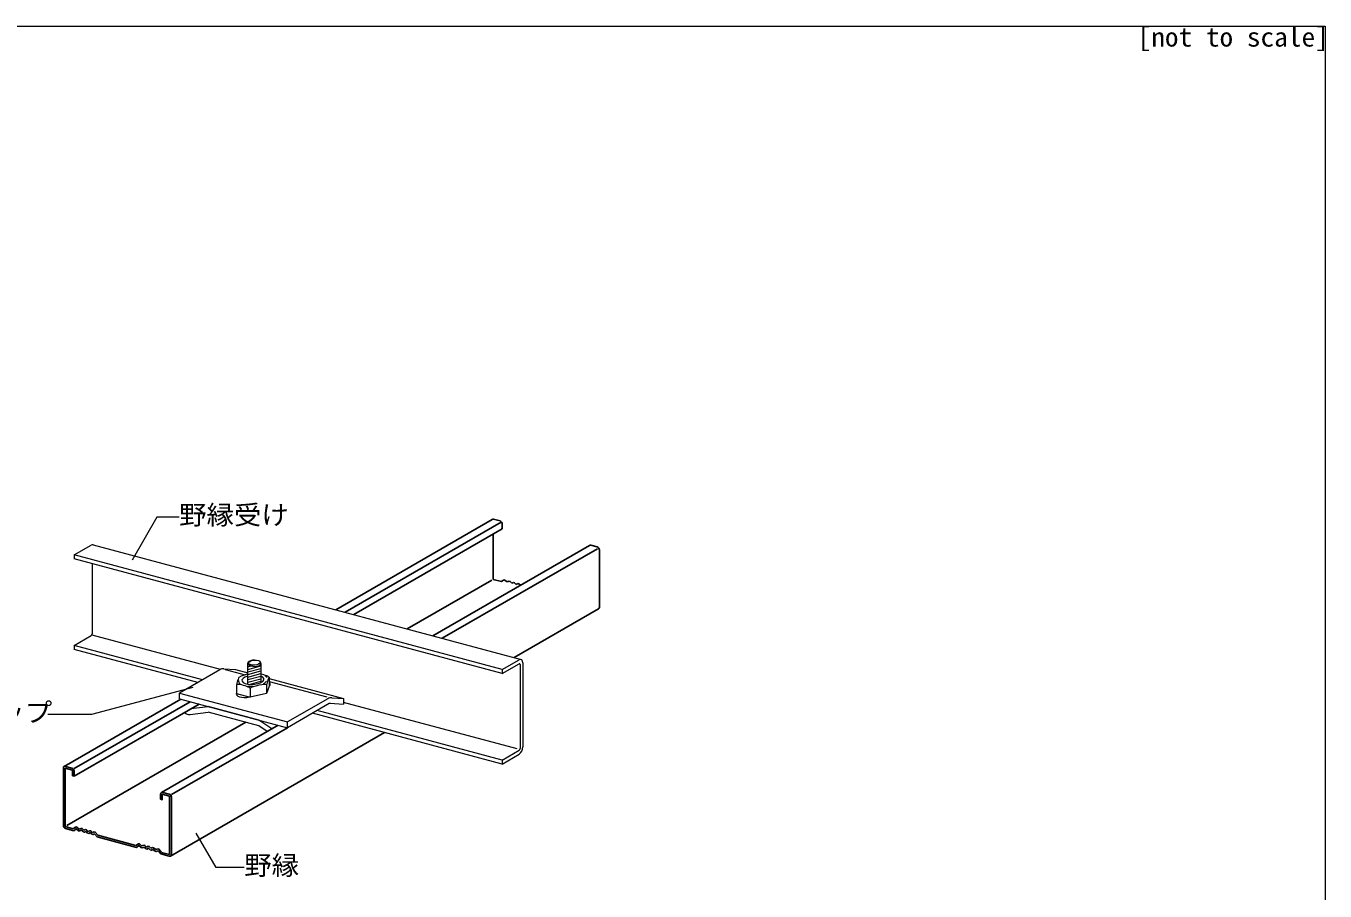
# Model space of a CAD drawing. Units: millimetres on the paper, with parts at other scales. Extents: x -139 to 134, y -93 to 94.
# Drawn here: x -40.1 to 134.2, y -21.9 to 94.1 of the extents above; entities that cross this region are included whole.
import ezdxf
from ezdxf.enums import TextEntityAlignment as Align

# ---------------------------------------------------------------- set-up
doc = ezdxf.new("R2010")
doc.units = ezdxf.units.MM
for name, color, linetype, lineweight in [('2-2_野縁受け', 3, 'Continuous', 18), ('2-3_野縁', 2, 'Continuous', 25), ('2-6_文字', 7, 'Continuous', 18), ('2-A_クリップ', 7, 'Continuous', 18), ('F-3_野縁', 7, 'Continuous', 18)]:
    doc.layers.add(name, color=color, linetype=linetype, lineweight=lineweight)
doc.layers.add('F-6_文字', color=7, linetype='Continuous')
doc.styles.add('ＭＳ ゴシック', font='')
doc.styles.get('ＭＳ ゴシック').set_extended_font_data('MS Gothic')

msp = doc.modelspace()

# ---------------------------------------------------------------- linework, layer by layer
at = {"layer": '2-2_野縁受け'}
for p, q in [((-33.601, 23.169), (-31.315, 24.489)), ((-31.07, 24.535), (26.361, 9.146)), ((23.83, 7.781), (-33.601, 23.169)), ((-33.601, 23.169), (-33.601, 22.636)), ((-33.601, 23.169), (-33.601, 22.636)), ((23.83, 7.247), (-33.601, 22.636)), ((-31.199, 21.992), (-31.199, 12.589)), ((-33.601, 11.036), (-31.315, 12.356)), ((-13.986, 7.81), (-31.165, 12.413)), ((-33.601, 11.036), (-33.601, 10.503)), ((-33.601, 11.036), (-33.601, 10.503)), ((-16.388, 6.424), (-33.601, 11.036)), ((-17.019, 6.059), (-33.601, 10.503)), ((23.83, 7.781), (26.116, 9.101)), ((23.83, 7.247), (26.116, 8.567)), ((23.83, 7.781), (23.83, 7.247)), ((23.83, 7.781), (23.83, 7.247)), ((26.232, 8.467), (26.232, -2.799)), ((26.601, 8.681), (26.601, -2.586)), ((23.83, -4.886), (-1.623, 1.934)), ((23.83, -4.353), (-0.992, 2.298)), ((25.856, -2.865), (2.524, 3.386)), ((23.83, -4.353), (26.116, -3.033)), ((23.83, -4.886), (26.116, -3.566)), ((23.83, -4.353), (23.83, -4.886)), ((23.83, -4.353), (23.83, -4.886))]:
    msp.add_line(p, q, dxfattribs=at)
for centre, major_axis, start_param, end_param in [((-31.315, 23.789), (0.263, 0.74), 0.044177, 0.5739712), ((-31.315, 12.523), (0.063, 0.176), 3.7155639, 5.2863602), ((26.116, 8.401), (0.263, 0.74), 5.2863602, 6.8571565), ((26.116, 8.401), (0.063, 0.176), 5.2863602, 6.8571565), ((26.116, -2.866), (0.263, 0.74), 3.7155639, 5.2863602), ((26.116, -2.866), (0.063, 0.176), 3.7155639, 5.2863602)]:
    msp.add_ellipse(centre, major_axis=major_axis, ratio=0.550454, start_param=start_param, end_param=end_param, dxfattribs=at)
at = {"layer": '2-3_野縁'}
for p, q in [((1.486, 15.812), (22.499, 27.944)), ((22.671, 27.963), (23.54, 27.73)), ((2.74, 15.476), (23.684, 27.567)), ((3.923, 15.159), (23.83, 26.652)), ((23.83, 26.652), (23.685, 26.691)), ((23.83, 27.319), (23.83, 26.652)), ((35.539, 24.45), (14.526, 12.318)), ((22.613, 25.949), (22.613, 19.885)), ((36.58, 24.236), (35.711, 24.468)), ((15.78, 11.981), (36.607, 24.006)), ((36.87, 16.158), (36.87, 23.825)), ((11.097, 13.236), (22.451, 19.791)), ((23.714, 19.59), (22.613, 19.885)), ((23.714, 19.59), (24.047, 19.834)), ((24.482, 19.551), (24.772, 19.64)), ((24.772, 19.64), (24.917, 19.601)), ((24.917, 19.601), (25.134, 19.376)), ((25.134, 19.376), (25.351, 19.484)), ((25.351, 19.484), (25.496, 19.445)), ((25.496, 19.445), (25.713, 19.221)), ((25.713, 19.221), (25.931, 19.329)), ((25.931, 19.329), (26.076, 19.29)), ((26.076, 19.29), (26.264, 19.095)), ((25.443, 9.392), (36.752, 15.921)), ((-34.932, -5.214), (-19.287, 3.819)), ((-33.601, -5.506), (-18.033, 3.482)), ((-33.601, -6.506), (-16.85, 3.165)), ((-34.576, -13.133), (-10.582, 0.719)), ((-6.247, 0.324), (-21.892, -8.708)), ((-20.679, -17.237), (8.041, -0.655)), ((-20.52, -8.976), (-4.993, -0.012)), ((-34.76, -5.195), (-33.891, -5.428)), ((-35.05, -13.118), (-35.05, -5.451)), ((-34.818, -5.446), (-33.833, -5.71)), ((-34.818, -5.446), (-34.818, -13.273)), ((-33.601, -6.506), (-33.746, -6.467)), ((-33.601, -5.839), (-33.601, -6.506)), ((-20.851, -8.922), (-21.72, -8.689)), ((-22.01, -8.945), (-22.01, -9.612)), ((-20.793, -9.204), (-21.778, -8.94)), ((-20.793, -9.204), (-20.793, -17.031)), ((-20.561, -17), (-20.561, -9.333)), ((-33.717, -13.568), (-34.818, -13.273)), ((-33.645, -13.828), (-34.76, -13.529)), ((-33.717, -13.568), (-33.384, -13.324)), ((-32.949, -13.607), (-32.659, -13.518)), ((-32.659, -13.518), (-32.514, -13.557)), ((-32.514, -13.557), (-32.297, -13.782)), ((-32.297, -13.782), (-32.08, -13.673)), ((-32.08, -13.673), (-31.935, -13.712)), ((-31.935, -13.712), (-31.718, -13.937)), ((-31.718, -13.937), (-31.5, -13.829)), ((-31.5, -13.829), (-31.355, -13.868)), ((-31.355, -13.868), (-31.138, -14.093)), ((-31.138, -14.093), (-30.921, -13.984)), ((-30.921, -13.984), (-30.776, -14.023)), ((-30.515, -14.666), (-30.848, -14.243)), ((-30.776, -14.023), (-30.443, -14.446)), ((-25.313, -15.82), (-30.443, -14.446)), ((-25.313, -15.82), (-24.98, -15.576)), ((-24.98, -15.576), (-24.835, -15.615)), ((-24.835, -15.615), (-24.546, -15.859)), ((-24.546, -15.859), (-24.256, -15.77)), ((-24.256, -15.77), (-24.111, -15.809)), ((-24.111, -15.809), (-23.894, -16.034)), ((-23.894, -16.034), (-23.676, -15.925)), ((-23.676, -15.925), (-23.531, -15.964)), ((-23.531, -15.964), (-23.314, -16.189)), ((-23.314, -16.189), (-23.097, -16.081)), ((-23.097, -16.081), (-22.952, -16.119)), ((-22.952, -16.119), (-22.662, -16.364)), ((-22.662, -16.364), (-22.372, -16.275)), ((-21.967, -16.957), (-22.3, -16.534)), ((-20.853, -17.255), (-21.967, -16.957)), ((-20.793, -17.031), (-21.894, -16.736))]:
    msp.add_line(p, q, dxfattribs=at)
for points in [[(24.047, 19.834), (24.192, 19.795), (24.482, 19.551)], [(-33.601, -6.506), (-33.833, -6.444), (-33.833, -5.71)], [(-22.01, -9.612), (-21.778, -9.674), (-21.778, -8.94)], [(-30.848, -14.243), (-31.066, -14.352), (-31.21, -14.313), (-31.428, -14.088), (-31.645, -14.197), (-31.79, -14.158), (-32.007, -13.933), (-32.225, -14.041), (-32.37, -14.003), (-32.587, -13.778), (-32.877, -13.867), (-33.022, -13.828), (-33.311, -13.583), (-33.645, -13.828)], [(-33.384, -13.324), (-33.239, -13.363), (-32.949, -13.607)], [(-24.183, -16.029), (-24.473, -16.118), (-24.618, -16.08), (-24.908, -15.835), (-25.241, -16.079), (-30.515, -14.666)], [(-22.3, -16.534), (-22.59, -16.623), (-22.734, -16.584), (-23.024, -16.34), (-23.242, -16.448), (-23.386, -16.41), (-23.604, -16.185), (-23.821, -16.293), (-23.966, -16.254), (-24.183, -16.029)], [(-22.372, -16.275), (-22.227, -16.313), (-21.894, -16.736)]]:
    msp.add_lwpolyline(points, dxfattribs=at)
for centre, start_param, end_param in [((22.671, 27.629), 5.6914085, 6.3251409), ((23.54, 27.396), 4.1206122, 5.6914085), ((35.711, 24.135), 5.6914085, 6.3251409), ((36.58, 23.902), 4.1206122, 5.6914085), ((36.58, 16.236), 3.1835482, 4.1206122), ((-34.76, -5.529), 5.6914085, 7.2622048), ((-33.891, -5.762), 4.1206122, 5.6914085), ((-21.72, -9.023), 5.6914085, 7.2622048), ((-20.851, -9.256), 4.1206122, 5.6914085), ((-34.76, -13.195), 0.9790195, 2.5498158), ((-20.851, -16.922), 2.5498158, 4.1206122)]:
    msp.add_ellipse(centre, major_axis=(-0.162, 0.32), ratio=0.751651, start_param=start_param, end_param=end_param, dxfattribs=at)
at = {"layer": '2-6_文字'}
for points in [[(-19.513, 28.234), (-22.506, 28.234), (-25.821, 22.491)], [(-17.678, 5.385), (-31.269, 1.744), (-37.119, 1.744)], [(-10.776, -18.787), (-14.539, -18.787), (-17.212, -14.157)]]:
    msp.add_lwpolyline(points, dxfattribs=at)
at = {"layer": '2-A_クリップ'}
for p, q in [((-13.516, 7.895), (-11.965, 7.811)), ((-13.347, 7.786), (-10.663, 7.067)), ((-11.965, 7.811), (-10.307, 7.366)), ((-10.307, 5.822), (-10.307, 8.646)), ((-10.307, 8.505), (-10.264, 8.517)), ((-10.307, 7.815), (-8.546, 8.287)), ((-10.307, 8.16), (-9.869, 8.277)), ((-10.307, 7.47), (-8.546, 7.942)), ((-10.307, 7.125), (-8.546, 7.597)), ((-10.307, 6.78), (-8.546, 7.252)), ((-8.546, 8.615), (-8.546, 6.046)), ((-11.805, 5.75), (-11.805, 4.583)), ((-11.47, 6.757), (-11.368, 6.816)), ((-10.307, 6.435), (-8.546, 6.906)), ((-10.307, 6.09), (-8.546, 6.561)), ((-10.106, 5.798), (-8.546, 6.216)), ((-9.968, 5.258), (-9.968, 4.927)), ((-7.776, 5.744), (-7.776, 4.578)), ((-7.427, 6.725), (-7.427, 5.558)), ((-7.427, 6.595), (2.524, 3.928)), ((-7.427, 6.2), (0.302, 4.129)), ((-19.482, 3.871), (-19.482, 4.637)), ((-11.805, 4.583), (-9.968, 4.091)), ((-9.968, 4.927), (-9.968, 4.091)), ((0.419, 3.88), (-4.993, 0.755)), ((0.973, 4.012), (2.524, 3.928)), ((2.524, 3.928), (2.524, 3.162)), ((-18.049, 1.762), (-15.642, 2.075)), ((-17.924, 2.545), (-15.642, 2.842)), ((-8.832, 1.017), (-15.642, 2.842)), ((-8.832, 0.251), (-15.642, 2.075)), ((0.634, 3.237), (-4.993, -0.012)), ((0.726, 3.259), (2.524, 3.162)), ((-7.075, -0.153), (-8.832, 1.017)), ((-7.691, -0.509), (-8.832, 0.251))]:
    msp.add_line(p, q, dxfattribs=at)
for points in [[(-14.07, 7.762), (-19.482, 4.637), (-4.993, 0.755)], [(-7.427, 5.558), (-7.776, 4.578), (-9.968, 4.091)], [(-19.482, 3.871), (-4.993, -0.012), (-4.993, 0.755)]]:
    msp.add_lwpolyline(points, dxfattribs=at)
for centre, radius, start, end in [((-13.57, 6.896), 1, 86.9018, 120), ((0.919, 3.014), 1, 86.9018, 120), ((-18.157, 2.589), 0.833, 220.64773, 277.40662), ((0.717, 3.093), 0.167, 86.9018, 120)]:
    msp.add_arc(centre, radius, start, end, dxfattribs=at)
for centre, major_axis, ratio, start_param, end_param in [((-9.426, 8.63), (0.88, -0.02), 0.474, 1.5365587, 6.7586014), ((-10.36, 6.974), (-1.095, -0.249), 0.144761, 4.6310065, 5.8459813), ((-8.345, 6.971), (-0.918, 0.254), 0.168925, 3.1882531, 4.9792748), ((-11.631, 6.24), (-0.167, -0.518), 0.098384, 3.2499842, 5.9872244), ((-10.887, 5.504), (-0.918, 0.254), 0.168925, 3.1882531, 6.3298458), ((-9.616, 6.404), (1.935, 0.141), 0.435527, 3.0733758, 3.5753805), ((-9.616, 6.404), (1.482, 0.108), 0.410193, 2.025865, 7.0176266), ((-9.616, 6.404), (1.935, 0.141), 0.435527, 4.3079777, 4.707621), ((-8.872, 5.501), (-1.095, -0.249), 0.144761, 6.1511271, 6.2503338), ((-8.872, 5.501), (-1.095, -0.249), 0.144761, 3.1087411, 6.1511271), ((-9.616, 6.404), (1.935, 0.141), 0.435527, 5.5008768, 5.9036864), ((-9.616, 6.404), (1.935, 0.141), 0.435527, 0.1532091, 0.5462857), ((-7.601, 6.235), (0.167, 0.518), 0.098384, 5.9872244, 9.128817), ((-8.586, 5.72), (1.296, 0.094), 0.410193, 5.7882678, 6.7185006), ((-10.549, 4.586), (1.296, 0.094), 0.410193, 2.8611635, 5.0602071)]:
    msp.add_ellipse(centre, major_axis=major_axis, ratio=ratio, start_param=start_param, end_param=end_param, dxfattribs=at)
msp.add_ellipse((-9.426, 8.718), major_axis=(0.792, 0.058), ratio=0.4101, dxfattribs=at)
at = {"layer": 'F-3_野縁', "color": 3}
for p, q in [((-138.78, 94.112), (134.22, 94.112)), ((134.22, 94.112), (134.22, -91.388))]:
    msp.add_line(p, q, dxfattribs=at)

# ---------------------------------------------------------------- texts
at = {"layer": '2-6_文字', "style": 'ＭＳ ゴシック', "width": 1.05}
for s, p in [('野縁受け', (-19.513, 26.484)), ('RP－Wクリップ', (-60.419, -0.006)), ('野縁', (-10.776, -20.537))]:
    msp.add_text(s, height=2.566, dxfattribs=at).set_placement(p, align=Align.BOTTOM_LEFT)
at = {"layer": 'F-6_文字', "style": 'ＭＳ ゴシック', "width": 1.05}
msp.add_text('[not to scale]', height=2.566, dxfattribs=at).set_placement((109.07, 90.612), align=Align.BOTTOM_LEFT)

doc.saveas('drawing.dxf')
